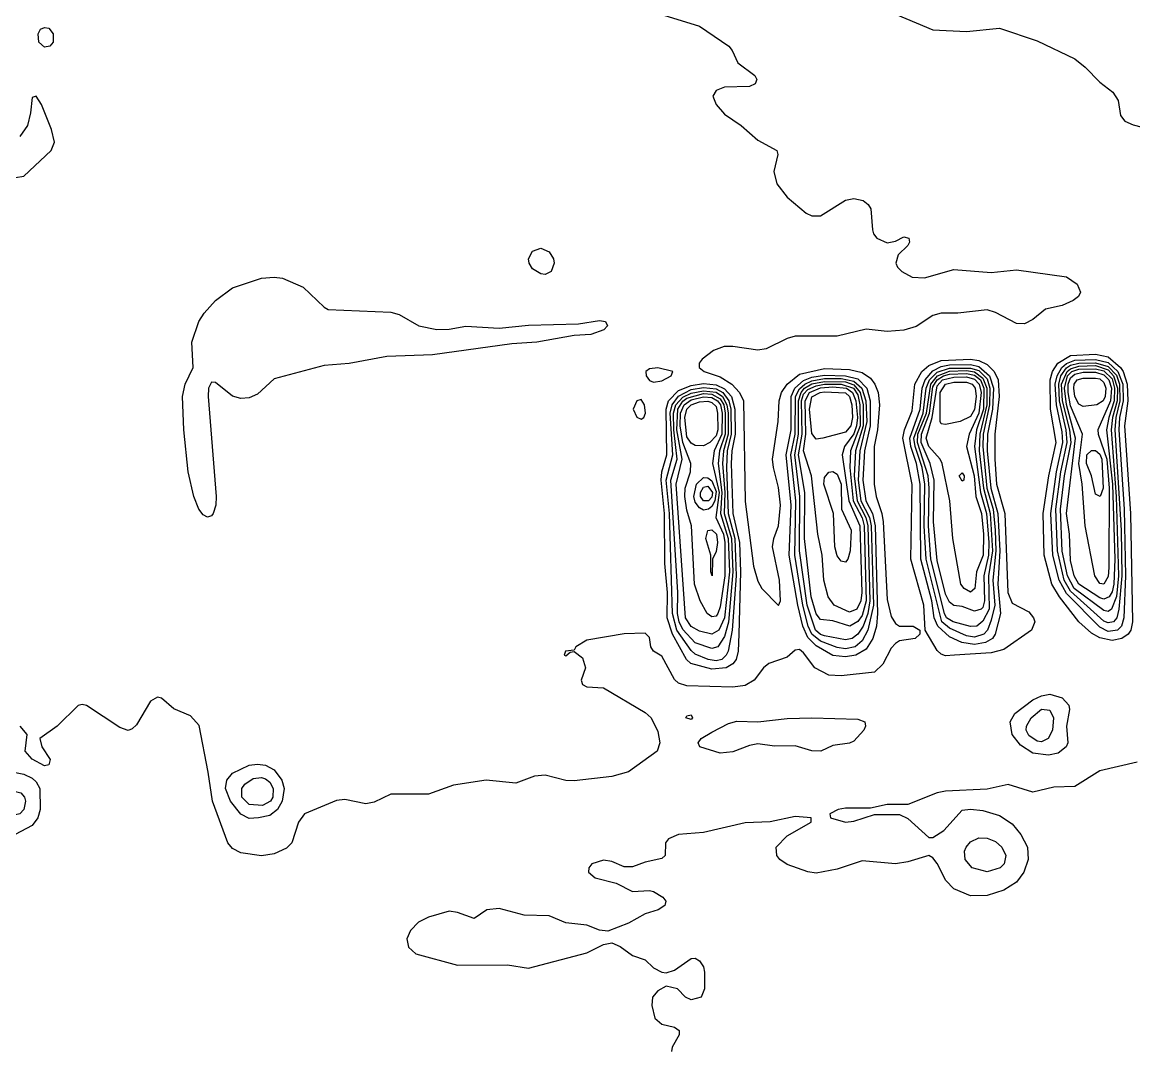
# Model space of a CAD drawing. Header units: inches. Extents: x 3311818 to 3313075, y 1372003 to 1372737.
# Drawn here: x 3312206 to 3312307.6, y 1372491.9 to 1372585.6 of the extents above; entities that cross this region are included whole.
import ezdxf

# ---------------------------------------------------------------- set-up
doc = ezdxf.new("R2010")
doc.units = ezdxf.units.IN
doc.header["$MEASUREMENT"] = 0

msp = doc.modelspace()

# ---------------------------------------------------------------- linework, layer by layer
for points, elevation in [([(3312259.86, 1372587.71), (3312267.86, 1372585.21), (3312270.54, 1372583.37), (3312270.86, 1372582.99), (3312271.36, 1372581.84), (3312272.92, 1372580.7), (3312273.1, 1372580.32), (3312272.95, 1372579.94), (3312272.44, 1372579.68), (3312270.15, 1372579.62), (3312269.39, 1372579.32), (3312269.1, 1372578.79), (3312269.39, 1372578.03), (3312270.15, 1372577.15), (3312271.67, 1372576.13), (3312273.2, 1372574.79), (3312274.94, 1372573.84), (3312275.03, 1372573.46), (3312274.66, 1372571.93), (3312274.93, 1372570.79), (3312275.87, 1372569.57), (3312277.61, 1372568.12), (3312278.15, 1372567.87), (3312278.92, 1372567.86), (3312281.2, 1372569.31), (3312281.97, 1372569.46), (3312282.83, 1372569.27), (3312283.3, 1372568.89), (3312283.52, 1372568.5), (3312283.67, 1372566.6), (3312283.76, 1372566.22), (3312284.08, 1372565.84), (3312285.01, 1372565.41), (3312285.78, 1372565.55), (3312286.54, 1372565.96), (3312287.01, 1372565.84), (3312287.07, 1372565.46), (3312286.92, 1372565.16), (3312286.04, 1372564.31), (3312285.81, 1372563.55), (3312285.96, 1372563.17), (3312286.35, 1372562.79), (3312287.3, 1372562.26), (3312288.44, 1372562.19), (3312291.11, 1372562.98), (3312294.54, 1372562.7), (3312296.83, 1372562.93), (3312301.4, 1372562.31), (3312302.39, 1372561.64), (3312302.7, 1372560.88), (3312302.52, 1372560.5), (3312302.02, 1372560.12), (3312301.02, 1372559.68), (3312299.5, 1372559.35), (3312298.35, 1372558.4), (3312297.59, 1372557.99), (3312296.83, 1372558.03), (3312294.92, 1372559.04), (3312294.16, 1372559.27), (3312291.49, 1372558.99), (3312289.97, 1372558.98), (3312289.21, 1372558.77), (3312287.68, 1372557.76), (3312286.54, 1372557.42), (3312285.01, 1372557.3), (3312283.11, 1372557.5), (3312280.44, 1372556.87), (3312276.63, 1372556.87), (3312275.87, 1372556.66), (3312273.96, 1372555.72), (3312273.2, 1372555.59), (3312270.91, 1372555.94), (3312270.12, 1372555.93), (3312269.14, 1372555.55), (3312268.11, 1372554.78), (3312267.85, 1372554.4), (3312267.83, 1372554.02), (3312268.3, 1372553.64), (3312269.77, 1372553.16), (3312270.82, 1372552.5), (3312271.53, 1372551.73), (3312271.9, 1372550.97), (3312272.06, 1372541.78), (3312272.82, 1372535.85), (3312273.2, 1372534.49), (3312273.58, 1372533.82), (3312275.1, 1372532.26), (3312275.27, 1372532.68), (3312275.17, 1372534.58), (3312274.54, 1372537.63), (3312274.65, 1372538.39), (3312275.1, 1372539.54), (3312275.28, 1372541.44), (3312275.1, 1372543.05), (3312274.62, 1372544.87), (3312274.55, 1372545.64), (3312275.05, 1372549.07), (3312275.15, 1372550.97), (3312275.37, 1372551.73), (3312275.88, 1372552.5), (3312277.01, 1372553.4), (3312279.3, 1372553.91), (3312281.58, 1372553.83), (3312282.73, 1372553.55), (3312283.49, 1372553.04), (3312283.9, 1372552.5), (3312284.2, 1372551.73), (3312284.33, 1372550.59), (3312284.14, 1372548.3), (3312283.85, 1372546.78), (3312283.85, 1372543.35), (3312284.01, 1372542.21), (3312284.54, 1372540.68), (3312284.65, 1372539.92), (3312285.01, 1372532.81), (3312285.4, 1372531.27), (3312285.78, 1372530.62), (3312286.16, 1372530.37), (3312287.39, 1372530.39), (3312288.02, 1372530.01), (3312288, 1372529.63), (3312287.58, 1372529.25), (3312286.16, 1372529.04), (3312285.78, 1372528.79), (3312285.4, 1372528.35), (3312284.63, 1372526.9), (3312283.87, 1372526.18), (3312280.82, 1372525.85), (3312279.68, 1372525.91), (3312278.42, 1372526.58), (3312277.39, 1372527.95), (3312277.01, 1372528.24), (3312276.63, 1372528.18), (3312275.87, 1372527.55), (3312274.2, 1372526.96), (3312273.73, 1372526.58), (3312272.88, 1372525.44), (3312272.06, 1372524.95), (3312270.91, 1372524.79), (3312266.72, 1372524.91), (3312265.96, 1372525.18), (3312265.58, 1372525.49), (3312264.43, 1372527.62), (3312263.67, 1372528.1), (3312263.43, 1372528.48), (3312263.29, 1372529.33), (3312262.91, 1372529.75), (3312261, 1372529.66), (3312257.57, 1372529.09), (3312256.56, 1372528.48), (3312256.43, 1372528.18), (3312255.61, 1372528.1), (3312255.51, 1372527.72), (3312255.67, 1372527.66), (3312256.05, 1372528.01), (3312256.43, 1372528.07), (3312257.19, 1372527.48), (3312257.45, 1372526.58), (3312257.06, 1372525.44), (3312257.17, 1372525.05), (3312257.57, 1372524.82), (3312259.1, 1372524.74), (3312262.91, 1372522.49), (3312263.45, 1372522.01), (3312264.05, 1372520.76), (3312264.24, 1372519.72), (3312264.01, 1372518.96), (3312261.38, 1372517.08), (3312259.86, 1372516.64), (3312256.43, 1372516.25), (3312255.67, 1372516.26), (3312253.76, 1372516.77), (3312252.79, 1372516.67), (3312251.09, 1372516.04), (3312248.38, 1372516.29), (3312245.38, 1372515.84), (3312243.09, 1372515.02), (3312239.66, 1372515.01), (3312238.13, 1372514.29), (3312237.37, 1372514.13), (3312235.47, 1372514.54), (3312234.7, 1372514.46), (3312231.77, 1372513.24), (3312231.22, 1372512.48), (3312230.6, 1372510.57), (3312230.13, 1372510.1), (3312228.99, 1372509.57), (3312227.84, 1372509.38), (3312225.94, 1372509.65), (3312225.18, 1372510.07), (3312224.77, 1372510.57), (3312223.36, 1372514.38), (3312222.98, 1372517.05), (3312222.13, 1372521.3), (3312221.36, 1372522.17), (3312219.84, 1372522.82), (3312218.7, 1372523.8), (3312218.32, 1372523.89), (3312217.68, 1372523.53), (3312216.41, 1372521.37), (3312216.03, 1372520.98), (3312215.65, 1372520.85), (3312214.89, 1372521.11), (3312211.84, 1372523.13), (3312211.45, 1372523.23), (3312211.07, 1372523.13), (3312209.17, 1372521.25), (3312207.57, 1372520.1), (3312207.77, 1372519.34), (3312208.53, 1372518.19), (3312208.41, 1372517.69), (3312208.02, 1372517.61), (3312206.88, 1372518.21), (3312206.23, 1372518.96), (3312206.41, 1372520.48), (3312205.79, 1372521.24)], 4496), ([(3312282.73, 1372587.59), (3312289.21, 1372584.86), (3312292.26, 1372584.71), (3312295.3, 1372585.02), (3312298.74, 1372583.87), (3312302.17, 1372582.22), (3312303.12, 1372581.46), (3312304.45, 1372580.07), (3312305.64, 1372579.18), (3312306.14, 1372578.41), (3312306.36, 1372577.05), (3312306.74, 1372576.53), (3312307.5, 1372576.18), (3312309.03, 1372575.8)], 4495), ([(3312208.49, 1372583.37), (3312208.02, 1372583.28), (3312207.49, 1372583.75), (3312207.43, 1372584.51), (3312207.64, 1372584.91), (3312208.02, 1372585.08), (3312208.41, 1372585.01), (3312208.81, 1372584.51), (3312208.8, 1372583.75), (3312208.49, 1372583.37)], 4497), ([(3312206.12, 1372571.49), (3312208.61, 1372573.84), (3312208.91, 1372574.6), (3312208.65, 1372575.75), (3312207.73, 1372578.03), (3312207.26, 1372578.81), (3312206.88, 1372578.67), (3312206.74, 1372577.27), (3312206.44, 1372576.13), (3312205.74, 1372575.12)], 4496), ([(3312205.36, 1372571.36), (3312206.12, 1372571.49)], 4496), ([(3312254.32, 1372562.79), (3312253.76, 1372562.52), (3312253.38, 1372562.56), (3312252.62, 1372563.02), (3312252.3, 1372563.55), (3312252.25, 1372563.93), (3312252.62, 1372564.64), (3312253.38, 1372564.91), (3312254.14, 1372564.57), (3312254.52, 1372563.95), (3312254.59, 1372563.55), (3312254.32, 1372562.79)], 4497), ([(3312223.43, 1372540.68), (3312223.27, 1372540.45), (3312222.89, 1372540.34), (3312222.51, 1372540.55), (3312222.11, 1372541.06), (3312221.67, 1372542.21), (3312221.14, 1372544.49), (3312220.74, 1372548.3), (3312220.62, 1372551.35), (3312220.86, 1372552.5), (3312221.6, 1372554.02), (3312221.48, 1372556.31), (3312222.12, 1372558.21), (3312222.59, 1372558.98), (3312223.64, 1372560.12), (3312225.18, 1372561.28), (3312227.84, 1372562.17), (3312228.99, 1372562.27), (3312229.75, 1372562.16), (3312231.66, 1372561.35), (3312233.56, 1372559.51), (3312233.94, 1372559.31), (3312239.66, 1372559.06), (3312240.42, 1372558.85), (3312242.21, 1372557.83), (3312243.85, 1372557.47), (3312244.99, 1372557.51), (3312246.52, 1372557.79), (3312249.57, 1372557.61), (3312252.24, 1372557.88), (3312256.81, 1372558), (3312258.72, 1372558.31), (3312259.29, 1372558.21), (3312259.46, 1372557.83), (3312259.13, 1372557.45), (3312257.95, 1372557.03), (3312256.43, 1372556.94), (3312253, 1372556.34), (3312250.71, 1372556.17), (3312243.47, 1372555.18), (3312239.28, 1372555.01), (3312235.85, 1372554.38), (3312233.56, 1372554.19), (3312228.99, 1372552.96), (3312227.46, 1372551.57), (3312226.7, 1372551.25), (3312225.94, 1372551.19), (3312225.18, 1372551.38), (3312223.65, 1372552.63), (3312223.27, 1372552.66), (3312223.01, 1372552.12), (3312222.98, 1372551.35), (3312223.7, 1372542.21), (3312223.68, 1372541.44), (3312223.43, 1372540.68)], 4497), ([(3312291.17, 1372527.72), (3312290.35, 1372527.66), (3312289.97, 1372527.81), (3312289.59, 1372528.15), (3312288.5, 1372530.01), (3312288.37, 1372532.3), (3312287.18, 1372536.49), (3312287.3, 1372543.33), (3312286.47, 1372547.54), (3312286.62, 1372548.3), (3312287.3, 1372550.04), (3312287.56, 1372552.5), (3312288.2, 1372553.64), (3312288.83, 1372554.18), (3312289.97, 1372554.66), (3312292.64, 1372554.77), (3312293.4, 1372554.66), (3312294.16, 1372554.29), (3312294.81, 1372553.64), (3312295.18, 1372552.88), (3312295.25, 1372551.35), (3312294.86, 1372547.92), (3312294.85, 1372545.64), (3312295.03, 1372543.35), (3312295.77, 1372540.68), (3312296.06, 1372533.44), (3312296.45, 1372532.48), (3312297.97, 1372531.67), (3312298.39, 1372531.15), (3312298.51, 1372530.77), (3312298.22, 1372530.01), (3312295.69, 1372528.25), (3312294.54, 1372527.95), (3312291.17, 1372527.72)], 4496), ([(3312306.46, 1372529.25), (3312305.6, 1372529.07), (3312304.45, 1372529.32), (3312303.69, 1372529.75), (3312302.54, 1372530.77), (3312300.76, 1372533.06), (3312300.08, 1372534.2), (3312299.37, 1372536.87), (3312299.29, 1372540.68), (3312299.79, 1372544.11), (3312300.46, 1372547.16), (3312299.94, 1372550.21), (3312299.93, 1372552.88), (3312300.14, 1372553.64), (3312300.63, 1372554.4), (3312301.78, 1372555.1), (3312304.07, 1372555.23), (3312305.21, 1372554.97), (3312306.34, 1372554.02), (3312306.6, 1372553.64), (3312306.97, 1372552.5), (3312307.02, 1372550.97), (3312306.71, 1372548.69), (3312307.26, 1372540.68), (3312307.44, 1372530.77), (3312307.3, 1372530.01), (3312307.04, 1372529.63), (3312306.46, 1372529.25)], 4496), ([(3312306.08, 1372530.01), (3312305.21, 1372529.89), (3312304.45, 1372530.28), (3312301.4, 1372533.36), (3312300.73, 1372534.58), (3312300.17, 1372536.87), (3312299.99, 1372540.68), (3312300.49, 1372544.49), (3312301.09, 1372547.16), (3312301.02, 1372548.13), (3312300.49, 1372550.59), (3312300.38, 1372552.5), (3312300.55, 1372553.26), (3312300.99, 1372554.02), (3312301.4, 1372554.37), (3312302.17, 1372554.68), (3312304.07, 1372554.75), (3312305.21, 1372554.46), (3312306.12, 1372553.64), (3312306.55, 1372552.5), (3312306.58, 1372550.97), (3312306.26, 1372549.45), (3312306.2, 1372548.3), (3312306.67, 1372541.06), (3312306.81, 1372534.96), (3312306.65, 1372531.15), (3312306.45, 1372530.39), (3312306.08, 1372530.01)], 4497), ([(3312305.72, 1372530.77), (3312305.21, 1372530.67), (3312304.83, 1372530.84), (3312301.78, 1372533.56), (3312301.19, 1372534.58), (3312300.58, 1372537.25), (3312300.45, 1372541.06), (3312300.9, 1372544.49), (3312301.48, 1372547.16), (3312301.37, 1372548.3), (3312300.77, 1372550.97), (3312300.7, 1372552.5), (3312300.89, 1372553.26), (3312301.4, 1372553.97), (3312301.78, 1372554.22), (3312302.55, 1372554.41), (3312304.07, 1372554.45), (3312305.21, 1372554.11), (3312305.98, 1372553.31), (3312306.26, 1372552.5), (3312306.28, 1372550.97), (3312305.92, 1372549.45), (3312305.84, 1372548.3), (3312306.41, 1372539.16), (3312306.48, 1372534.96), (3312306.21, 1372531.92), (3312306.02, 1372531.15), (3312305.72, 1372530.77)], 4498), ([(3312264.43, 1372552.78), (3312265.29, 1372553.26), (3312265.44, 1372553.64), (3312264.05, 1372553.98), (3312263.29, 1372553.89), (3312262.96, 1372553.64), (3312263, 1372553.26), (3312263.29, 1372552.83), (3312263.67, 1372552.66), (3312264.43, 1372552.78)], 4496), ([(3312294.02, 1372528.87), (3312293.02, 1372528.69), (3312291.84, 1372528.87), (3312290.73, 1372529.41), (3312289.65, 1372530.39), (3312289.33, 1372531.15), (3312289.12, 1372532.68), (3312288.11, 1372536.49), (3312288.04, 1372543.35), (3312287.71, 1372545.25), (3312287.2, 1372546.78), (3312287.1, 1372547.54), (3312288.04, 1372550.21), (3312288.21, 1372552.12), (3312288.49, 1372552.88), (3312289.21, 1372553.72), (3312289.97, 1372554.1), (3312290.73, 1372554.26), (3312292.64, 1372554.28), (3312293.4, 1372554.1), (3312294.39, 1372553.26), (3312294.74, 1372552.12), (3312294.65, 1372550.21), (3312294.18, 1372547.92), (3312294.15, 1372546.4), (3312294.49, 1372542.97), (3312295.13, 1372540.68), (3312295.31, 1372537.25), (3312295.14, 1372534.2), (3312295.37, 1372531.53), (3312294.9, 1372529.63), (3312294.64, 1372529.25), (3312294.02, 1372528.87)], 4497), ([(3312293.87, 1372529.63), (3312293.02, 1372529.36), (3312292.26, 1372529.49), (3312290.73, 1372530.18), (3312290.02, 1372530.77), (3312288.58, 1372536.49), (3312288.41, 1372539.54), (3312288.46, 1372543.35), (3312288.21, 1372544.87), (3312287.57, 1372546.78), (3312287.47, 1372547.54), (3312288.3, 1372549.83), (3312288.58, 1372552.12), (3312288.89, 1372552.88), (3312289.59, 1372553.57), (3312290.73, 1372553.94), (3312292.64, 1372553.96), (3312293.4, 1372553.74), (3312294.16, 1372552.96), (3312294.41, 1372552.12), (3312294.39, 1372550.59), (3312293.81, 1372547.92), (3312293.76, 1372546.78), (3312294.13, 1372542.97), (3312294.7, 1372541.06), (3312294.88, 1372539.16), (3312294.96, 1372537.25), (3312294.68, 1372534.58), (3312294.86, 1372532.3), (3312294.54, 1372530.92), (3312294.18, 1372530.01), (3312293.87, 1372529.63)], 4498), ([(3312293.21, 1372530.39), (3312292.64, 1372530.36), (3312291.06, 1372530.77), (3312290.45, 1372531.15), (3312290.25, 1372531.53), (3312289.02, 1372536.49), (3312288.79, 1372539.54), (3312288.87, 1372542.97), (3312288.76, 1372544.11), (3312287.8, 1372547.16), (3312287.84, 1372547.92), (3312288.61, 1372549.83), (3312289.01, 1372552.5), (3312289.61, 1372553.26), (3312290.73, 1372553.68), (3312292.26, 1372553.73), (3312293.02, 1372553.6), (3312293.78, 1372553.05), (3312294.14, 1372552.12), (3312294.12, 1372550.59), (3312293.48, 1372547.92), (3312293.43, 1372546.4), (3312293.82, 1372542.97), (3312294.44, 1372540.68), (3312294.65, 1372537.25), (3312294.3, 1372534.96), (3312294.36, 1372531.92), (3312293.78, 1372530.83), (3312293.21, 1372530.39)], 4499), ([(3312293.6, 1372531.92), (3312293.02, 1372531.74), (3312291.87, 1372532.17), (3312291.11, 1372532.27), (3312290.73, 1372532.57), (3312290.35, 1372533.3), (3312289.59, 1372536.38), (3312289.27, 1372539.92), (3312289.33, 1372543.73), (3312288.96, 1372545.25), (3312288.14, 1372547.16), (3312288.17, 1372547.92), (3312288.9, 1372549.83), (3312289.21, 1372552.23), (3312289.59, 1372552.88), (3312290.16, 1372553.26), (3312290.73, 1372553.41), (3312292.26, 1372553.46), (3312293.02, 1372553.31), (3312293.56, 1372552.88), (3312293.87, 1372552.12), (3312293.82, 1372550.21), (3312293.2, 1372548.3), (3312293.02, 1372546.78), (3312293.55, 1372542.59), (3312294.11, 1372540.68), (3312294.32, 1372538.01), (3312294.27, 1372536.87), (3312293.87, 1372534.96), (3312293.93, 1372532.68), (3312293.78, 1372532.09), (3312293.6, 1372531.92)], 4500), ([(3312305.52, 1372531.92), (3312305.21, 1372531.72), (3312304.83, 1372531.8), (3312302.1, 1372533.82), (3312301.5, 1372534.96), (3312301.02, 1372537.23), (3312300.87, 1372541.06), (3312301.24, 1372544.11), (3312301.84, 1372547.16), (3312301.72, 1372548.3), (3312301.06, 1372550.97), (3312300.96, 1372552.5), (3312301.46, 1372553.64), (3312301.78, 1372553.9), (3312302.55, 1372554.14), (3312304.07, 1372554.18), (3312305.21, 1372553.8), (3312305.72, 1372553.26), (3312306.07, 1372552.12), (3312306.03, 1372550.97), (3312305.62, 1372549.45), (3312305.49, 1372548.3), (3312305.96, 1372542.21), (3312306.16, 1372534.96), (3312305.98, 1372533.09), (3312305.52, 1372531.92)], 4499), ([(3312305.31, 1372533.06), (3312304.83, 1372532.84), (3312304.45, 1372532.95), (3312302.55, 1372534.2), (3312302.11, 1372534.96), (3312301.78, 1372536.38), (3312301.69, 1372538.78), (3312301.4, 1372540.68), (3312302.23, 1372547.54), (3312301.4, 1372550.62), (3312301.22, 1372552.12), (3312301.52, 1372553.26), (3312301.91, 1372553.64), (3312302.55, 1372553.86), (3312304.07, 1372553.9), (3312304.83, 1372553.72), (3312305.6, 1372552.96), (3312305.81, 1372552.12), (3312305.76, 1372550.97), (3312305.27, 1372549.45), (3312305.08, 1372548.3), (3312305.61, 1372543.35), (3312305.83, 1372536.49), (3312305.74, 1372534.2), (3312305.6, 1372533.51), (3312305.31, 1372533.06)], 4500), ([(3312304.83, 1372534.2), (3312304.45, 1372534.28), (3312304.01, 1372534.96), (3312303.12, 1372539.54), (3312302.86, 1372543.35), (3312302.53, 1372545.25), (3312302.87, 1372547.92), (3312301.78, 1372550.52), (3312301.56, 1372551.73), (3312301.57, 1372552.5), (3312301.78, 1372553.07), (3312302.17, 1372553.4), (3312302.93, 1372553.59), (3312304.07, 1372553.59), (3312304.83, 1372553.35), (3312305.29, 1372552.88), (3312305.52, 1372552.12), (3312305.43, 1372550.97), (3312304.29, 1372548.3), (3312304.31, 1372547.92), (3312305.1, 1372545.64), (3312305.3, 1372542.97), (3312305.28, 1372535.73), (3312305.21, 1372534.92), (3312304.83, 1372534.2)], 4501), ([(3312270.32, 1372526.58), (3312269.01, 1372526.45), (3312267.09, 1372526.96), (3312266.68, 1372527.34), (3312265.39, 1372529.63), (3312264.92, 1372531.15), (3312264.95, 1372533.44), (3312264.69, 1372536.11), (3312264.68, 1372540.68), (3312264.37, 1372543.73), (3312264.43, 1372544.49), (3312264.89, 1372546.02), (3312264.81, 1372550.21), (3312265.05, 1372550.97), (3312265.96, 1372551.9), (3312267.1, 1372552.38), (3312268.24, 1372552.54), (3312269.39, 1372552.44), (3312270.15, 1372552.07), (3312270.79, 1372551.35), (3312271.11, 1372550.21), (3312271.14, 1372547.92), (3312270.82, 1372546.4), (3312270.78, 1372545.25), (3312270.93, 1372540.68), (3312271.53, 1372538.01), (3312271.63, 1372535.35), (3312271.48, 1372529.63), (3312271.41, 1372528.1), (3312271.22, 1372527.34), (3312270.91, 1372526.92), (3312270.32, 1372526.58)], 4497), ([(3312282.17, 1372527.72), (3312281.2, 1372527.57), (3312280.06, 1372527.69), (3312278.53, 1372528.58), (3312277.77, 1372529.33), (3312277.31, 1372530.39), (3312276.85, 1372532.3), (3312276.08, 1372536.87), (3312276.25, 1372541.44), (3312275.78, 1372546.02), (3312276.26, 1372548.3), (3312276.25, 1372551.35), (3312276.57, 1372552.12), (3312277.39, 1372552.83), (3312278.15, 1372553.13), (3312279.3, 1372553.31), (3312281.2, 1372553.26), (3312282.35, 1372552.96), (3312283.15, 1372552.12), (3312283.46, 1372550.97), (3312283.47, 1372548.69), (3312282.96, 1372546.4), (3312282.81, 1372543.73), (3312283.07, 1372541.82), (3312283.67, 1372540.68), (3312283.93, 1372539.54), (3312284.14, 1372531.53), (3312284.05, 1372530.39), (3312283.7, 1372529.25), (3312283.11, 1372528.27), (3312282.17, 1372527.72)], 4497), ([(3312282.09, 1372528.48), (3312281.2, 1372528.31), (3312280.44, 1372528.43), (3312278.92, 1372529), (3312278.15, 1372529.63), (3312277.79, 1372530.39), (3312277.31, 1372532.3), (3312276.59, 1372536.87), (3312276.67, 1372541.82), (3312276.22, 1372546.02), (3312276.63, 1372547.93), (3312276.66, 1372551.35), (3312277.01, 1372552.06), (3312277.5, 1372552.5), (3312278.15, 1372552.79), (3312279.3, 1372553), (3312280.82, 1372553), (3312281.97, 1372552.76), (3312282.7, 1372552.12), (3312283.07, 1372550.97), (3312283.16, 1372549.07), (3312282.51, 1372546.4), (3312282.37, 1372543.73), (3312282.63, 1372541.82), (3312283.41, 1372540.3), (3312283.56, 1372539.54), (3312283.76, 1372532.3), (3312283.27, 1372530.01), (3312282.73, 1372529.03), (3312282.09, 1372528.48)], 4498), ([(3312281.81, 1372529.25), (3312281.2, 1372529.13), (3312279.3, 1372529.48), (3312278.92, 1372529.6), (3312278.47, 1372530.01), (3312277.72, 1372532.3), (3312277.01, 1372537.25), (3312277.04, 1372542.21), (3312276.57, 1372546.02), (3312276.93, 1372547.92), (3312276.91, 1372550.97), (3312277.15, 1372551.73), (3312277.47, 1372552.12), (3312278.15, 1372552.51), (3312279.3, 1372552.74), (3312281.2, 1372552.7), (3312281.97, 1372552.44), (3312282.57, 1372551.73), (3312282.82, 1372550.59), (3312282.84, 1372548.69), (3312282.12, 1372546.4), (3312282.01, 1372544.11), (3312282.28, 1372541.82), (3312283.06, 1372540.3), (3312283.25, 1372539.54), (3312283.44, 1372532.68), (3312283.26, 1372531.53), (3312282.83, 1372530.39), (3312282.35, 1372529.64), (3312281.81, 1372529.25)], 4499), ([(3312281.61, 1372530.39), (3312280.06, 1372530.87), (3312278.92, 1372530.98), (3312278.53, 1372531.51), (3312278.09, 1372533.06), (3312277.47, 1372538.39), (3312277.51, 1372542.59), (3312276.93, 1372546.02), (3312277.24, 1372547.92), (3312277.2, 1372550.97), (3312277.39, 1372551.56), (3312277.77, 1372552), (3312278.53, 1372552.35), (3312279.3, 1372552.49), (3312280.82, 1372552.49), (3312281.94, 1372552.12), (3312282.35, 1372551.5), (3312282.54, 1372550.59), (3312282.55, 1372548.69), (3312281.68, 1372546.4), (3312281.62, 1372544.87), (3312281.93, 1372541.82), (3312282.73, 1372540.26), (3312282.93, 1372539.54), (3312283.11, 1372532.68), (3312282.73, 1372531.35), (3312282.35, 1372530.79), (3312281.61, 1372530.39)], 4500), ([(3312293.03, 1372533.82), (3312292.64, 1372533.49), (3312292.05, 1372533.82), (3312291.77, 1372534.2), (3312291.02, 1372538.39), (3312290.74, 1372541.82), (3312290.04, 1372545.25), (3312289.88, 1372545.64), (3312288.83, 1372546.78), (3312288.58, 1372547.54), (3312289.15, 1372549.45), (3312289.59, 1372552.33), (3312290.09, 1372552.88), (3312291.11, 1372553.14), (3312292.26, 1372553.15), (3312293.02, 1372552.95), (3312293.44, 1372552.5), (3312293.61, 1372551.73), (3312293.41, 1372549.83), (3312292.52, 1372547.92), (3312292.27, 1372546.78), (3312292.96, 1372544.11), (3312293.14, 1372542.21), (3312293.64, 1372540.68), (3312293.84, 1372538.78), (3312293.8, 1372536.87), (3312293.19, 1372535.35), (3312293.03, 1372533.82)], 4501), ([(3312291.71, 1372549.07), (3312290.35, 1372548.8), (3312289.97, 1372548.87), (3312289.86, 1372549.07), (3312289.88, 1372551.73), (3312290.35, 1372552.5), (3312291.11, 1372552.68), (3312292.26, 1372552.68), (3312292.8, 1372552.5), (3312293.08, 1372552.12), (3312293.17, 1372551.35), (3312293.02, 1372550.16), (3312292.64, 1372549.53), (3312291.71, 1372549.07)], 4502), ([(3312304.18, 1372550.59), (3312302.93, 1372550.45), (3312302.55, 1372550.65), (3312302.17, 1372551.36), (3312302.07, 1372552.12), (3312302.11, 1372552.5), (3312302.38, 1372552.88), (3312302.93, 1372553.04), (3312304.07, 1372553.05), (3312304.45, 1372552.96), (3312304.83, 1372552.65), (3312305.01, 1372552.12), (3312304.94, 1372551.35), (3312304.77, 1372550.97), (3312304.18, 1372550.59)], 4502), ([(3312269.92, 1372527.34), (3312269.39, 1372527.21), (3312268.67, 1372527.34), (3312267.48, 1372527.82), (3312267.1, 1372528.15), (3312265.81, 1372530.01), (3312265.41, 1372531.53), (3312265.14, 1372540.68), (3312264.84, 1372543.73), (3312265.42, 1372546.02), (3312265.19, 1372549.83), (3312265.36, 1372550.59), (3312265.96, 1372551.39), (3312267.1, 1372551.99), (3312268.24, 1372552.18), (3312269.39, 1372552.06), (3312269.99, 1372551.73), (3312270.55, 1372550.97), (3312270.74, 1372550.21), (3312270.78, 1372547.92), (3312270.4, 1372546.4), (3312270.35, 1372544.87), (3312270.49, 1372540.68), (3312271.11, 1372538.39), (3312271.22, 1372534.96), (3312270.85, 1372530.01), (3312270.48, 1372528.1), (3312270.32, 1372527.72), (3312269.92, 1372527.34)], 4498), ([(3312269.55, 1372528.48), (3312269.01, 1372528.32), (3312267.48, 1372528.85), (3312266.34, 1372530.06), (3312266, 1372530.77), (3312265.86, 1372531.53), (3312265.88, 1372533.44), (3312265.25, 1372543.73), (3312265.82, 1372545.64), (3312265.52, 1372548.3), (3312265.5, 1372549.83), (3312265.72, 1372550.59), (3312266.34, 1372551.3), (3312267.1, 1372551.68), (3312268.24, 1372551.89), (3312269.39, 1372551.76), (3312269.98, 1372551.35), (3312270.38, 1372550.59), (3312270.48, 1372549.83), (3312270.5, 1372547.92), (3312270.05, 1372546.4), (3312269.98, 1372545.25), (3312270.18, 1372542.59), (3312270.14, 1372540.68), (3312270.8, 1372538.39), (3312270.92, 1372535.35), (3312270.53, 1372530.74), (3312270.15, 1372529.43), (3312269.55, 1372528.48)], 4499), ([(3312269.63, 1372530.01), (3312269.01, 1372529.65), (3312267.86, 1372529.92), (3312267.1, 1372530.34), (3312266.59, 1372531.15), (3312265.74, 1372543.35), (3312266.3, 1372545.64), (3312265.81, 1372548.3), (3312265.89, 1372550.21), (3312266.34, 1372550.93), (3312266.72, 1372551.21), (3312268.24, 1372551.62), (3312269.01, 1372551.58), (3312269.77, 1372551.16), (3312270.1, 1372550.59), (3312270.22, 1372549.83), (3312270.23, 1372547.92), (3312269.69, 1372546.4), (3312269.59, 1372545.25), (3312269.92, 1372542.59), (3312269.79, 1372540.68), (3312270.5, 1372538.39), (3312270.61, 1372535.35), (3312270.17, 1372531.15), (3312269.63, 1372530.01)], 4500), ([(3312269.55, 1372531.53), (3312269.39, 1372531.28), (3312269.01, 1372531.22), (3312268.56, 1372531.53), (3312267.92, 1372532.68), (3312267.41, 1372534.2), (3312267.14, 1372539.54), (3312266.72, 1372540.96), (3312266.54, 1372542.21), (3312266.56, 1372542.97), (3312267.05, 1372544.49), (3312267.09, 1372545.25), (3312266.34, 1372547.16), (3312266.1, 1372548.69), (3312266.13, 1372549.83), (3312266.46, 1372550.59), (3312267.1, 1372551.06), (3312268.24, 1372551.33), (3312269.01, 1372551.27), (3312269.52, 1372550.97), (3312269.79, 1372550.59), (3312269.93, 1372549.83), (3312269.91, 1372547.92), (3312269.22, 1372546.4), (3312269.05, 1372545.25), (3312269.67, 1372542.59), (3312269.37, 1372540.3), (3312270.05, 1372538.78), (3312270.2, 1372538.01), (3312270.2, 1372534.96), (3312269.77, 1372532.15), (3312269.55, 1372531.53)], 4501), ([(3312282.26, 1372531.92), (3312281.58, 1372531.66), (3312280.18, 1372532.3), (3312279.62, 1372533.06), (3312279.25, 1372534.58), (3312279.08, 1372536.87), (3312278.68, 1372538.78), (3312278.12, 1372544.11), (3312277.39, 1372546.4), (3312277.59, 1372547.92), (3312277.52, 1372550.97), (3312277.94, 1372551.73), (3312278.92, 1372552.15), (3312280.06, 1372552.24), (3312281.3, 1372552.12), (3312281.85, 1372551.73), (3312282.16, 1372550.97), (3312282.32, 1372549.45), (3312282.23, 1372548.69), (3312281.97, 1372547.95), (3312281.12, 1372546.78), (3312280.91, 1372546.02), (3312281.53, 1372541.82), (3312282.52, 1372539.54), (3312282.71, 1372533.44), (3312282.62, 1372532.68), (3312282.26, 1372531.92)], 4501), ([(3312279.14, 1372547.54), (3312278.53, 1372547.45), (3312278.15, 1372547.98), (3312277.91, 1372550.21), (3312278.15, 1372551.32), (3312278.9, 1372551.73), (3312279.3, 1372551.79), (3312281.2, 1372551.7), (3312281.59, 1372551.35), (3312281.78, 1372550.59), (3312281.87, 1372549.45), (3312281.71, 1372548.69), (3312281.2, 1372548.11), (3312279.14, 1372547.54)], 4502), ([(3312262.53, 1372549.3), (3312262.77, 1372549.45), (3312262.93, 1372549.83), (3312262.84, 1372550.59), (3312262.53, 1372551.08), (3312262.15, 1372550.97), (3312261.81, 1372550.21), (3312262.15, 1372549.47), (3312262.53, 1372549.3)], 4496), ([(3312268.81, 1372547.16), (3312268.24, 1372546.85), (3312267.48, 1372546.88), (3312267.1, 1372547.11), (3312266.72, 1372547.68), (3312266.53, 1372549.45), (3312266.72, 1372550.21), (3312267.1, 1372550.6), (3312267.86, 1372550.86), (3312268.63, 1372550.93), (3312269.01, 1372550.81), (3312269.39, 1372550.45), (3312269.53, 1372549.83), (3312269.55, 1372548.3), (3312269.39, 1372547.77), (3312268.81, 1372547.16)], 4502), ([(3312304.5, 1372542.21), (3312304.07, 1372542.43), (3312303.71, 1372544.11), (3312303.24, 1372545.25), (3312303.27, 1372546.02), (3312303.69, 1372546.44), (3312304.07, 1372546.42), (3312304.45, 1372546.1), (3312304.63, 1372545.64), (3312304.76, 1372542.97), (3312304.5, 1372542.21)], 4502), ([(3312281.42, 1372536.49), (3312281.2, 1372536.23), (3312280.82, 1372536.32), (3312280.44, 1372536.81), (3312280.23, 1372537.63), (3312280.11, 1372540.68), (3312279.23, 1372543.35), (3312279.3, 1372543.96), (3312279.68, 1372544.46), (3312280.06, 1372544.51), (3312280.44, 1372544.27), (3312280.82, 1372543.35), (3312280.86, 1372541.06), (3312281.72, 1372539.16), (3312281.63, 1372537.25), (3312281.42, 1372536.49)], 4502), ([(3312292.02, 1372543.73), (3312291.87, 1372543.61), (3312291.61, 1372544.11), (3312291.87, 1372544.38), (3312292.05, 1372544.11), (3312292.02, 1372543.73)], 4502), ([(3312268.68, 1372541.06), (3312268.24, 1372540.97), (3312267.86, 1372541.18), (3312267.48, 1372541.71), (3312267.34, 1372542.21), (3312267.6, 1372543.35), (3312268.24, 1372543.95), (3312268.63, 1372543.94), (3312269.01, 1372543.64), (3312269.39, 1372542.69), (3312269.27, 1372541.82), (3312269.01, 1372541.31), (3312268.68, 1372541.06)], 4502), ([(3312268.7, 1372541.82), (3312268.24, 1372541.82), (3312267.97, 1372542.21), (3312267.95, 1372542.59), (3312268.24, 1372543.09), (3312268.63, 1372543.17), (3312269.05, 1372542.59), (3312269.01, 1372542.17), (3312268.7, 1372541.82)], 4503), ([(3312269.04, 1372534.96), (3312268.9, 1372535.35), (3312268.91, 1372536.87), (3312268.44, 1372538.39), (3312268.63, 1372539.11), (3312269.01, 1372539.19), (3312269.41, 1372538.78), (3312269.53, 1372538.01), (3312269.39, 1372537.19), (3312269.06, 1372536.49), (3312269.04, 1372534.96)], 4502), ([(3312299.77, 1372518.58), (3312298.35, 1372518.77), (3312297.21, 1372519.49), (3312296.45, 1372520.48), (3312296.25, 1372521.62), (3312296.7, 1372522.39), (3312298.35, 1372523.64), (3312299.12, 1372524.02), (3312299.88, 1372524.15), (3312301.02, 1372523.84), (3312301.63, 1372523.15), (3312301.69, 1372522.77), (3312301.42, 1372521.24), (3312301.54, 1372519.72), (3312301.39, 1372519.34), (3312300.64, 1372518.77), (3312299.77, 1372518.58)], 4496), ([(3312267.23, 1372522.01), (3312267.1, 1372521.86), (3312266.62, 1372522.01), (3312266.72, 1372522.18), (3312267.1, 1372522.27), (3312267.23, 1372522.01)], 4496), ([(3312278.96, 1372518.96), (3312278.15, 1372518.97), (3312276.63, 1372519.45), (3312274.72, 1372519.42), (3312273.2, 1372519.62), (3312272.44, 1372519.48), (3312270.91, 1372518.89), (3312269.77, 1372518.78), (3312267.9, 1372519.34), (3312267.76, 1372519.72), (3312268.02, 1372520.1), (3312269.01, 1372520.69), (3312270.53, 1372521.48), (3312271.29, 1372521.7), (3312273.2, 1372521.62), (3312275.87, 1372521.94), (3312278.15, 1372521.99), (3312282.35, 1372521.88), (3312282.97, 1372521.62), (3312283.04, 1372521.24), (3312282.89, 1372520.86), (3312281.97, 1372519.88), (3312281.58, 1372519.69), (3312280.06, 1372519.46), (3312278.96, 1372518.96)], 4496), ([(3312299.74, 1372520.1), (3312299.12, 1372519.8), (3312298.74, 1372519.86), (3312297.97, 1372520.4), (3312297.74, 1372520.86), (3312297.75, 1372521.24), (3312298.18, 1372522.01), (3312299.12, 1372522.78), (3312299.88, 1372522.71), (3312300.22, 1372522.01), (3312300.12, 1372520.86), (3312299.74, 1372520.1)], 4497), ([(3312307.88, 1372517.95), (3312304.45, 1372517.17), (3312302.17, 1372515.72), (3312300.26, 1372515.65), (3312298.35, 1372515.22), (3312296.07, 1372515.91), (3312294.16, 1372515.48), (3312290.35, 1372515.31), (3312289.59, 1372515.16), (3312286.92, 1372514.09), (3312285.01, 1372514.09), (3312283.49, 1372513.76), (3312281.2, 1372513.75), (3312280.53, 1372513.62), (3312279.77, 1372513.24), (3312279.84, 1372512.86), (3312281.2, 1372512.48), (3312281.97, 1372512.55), (3312283.87, 1372513.18), (3312286.16, 1372513.17), (3312286.92, 1372512.81), (3312288.83, 1372511.05), (3312289.21, 1372511.05), (3312290.21, 1372511.71), (3312291.87, 1372513.55), (3312292.64, 1372513.64), (3312293.78, 1372513.53), (3312295.3, 1372513.07), (3312296.45, 1372512.31), (3312297.25, 1372511.33), (3312297.84, 1372510.19), (3312297.92, 1372509.05), (3312297.52, 1372507.9), (3312296.83, 1372506.97), (3312295.69, 1372506.25), (3312294.16, 1372505.78), (3312292.64, 1372505.75), (3312291.11, 1372506.36), (3312290.39, 1372507.14), (3312289.59, 1372508.7), (3312289.21, 1372509.2), (3312288.83, 1372509.42), (3312286.92, 1372508.84), (3312285.78, 1372508.67), (3312282.73, 1372508.92), (3312280.44, 1372508.16), (3312278.53, 1372507.8), (3312277.77, 1372507.93), (3312275.87, 1372508.6), (3312275.21, 1372509.05), (3312274.95, 1372509.43), (3312274.87, 1372510.19), (3312275.87, 1372511.22), (3312278.08, 1372512.48), (3312278.07, 1372512.86), (3312276.63, 1372512.99), (3312274.34, 1372512.49), (3312272.06, 1372512.41), (3312268.24, 1372511.53), (3312265.96, 1372511.33), (3312265.05, 1372510.95), (3312264.75, 1372510.57), (3312264.73, 1372509.43), (3312264.43, 1372509.16), (3312262.91, 1372508.82), (3312261.76, 1372508.37), (3312261, 1372508.39), (3312259.86, 1372508.86), (3312259.1, 1372509), (3312258.03, 1372508.67), (3312257.75, 1372508.28), (3312257.74, 1372507.9), (3312258.33, 1372507.37), (3312260.24, 1372506.9), (3312261.76, 1372506.14), (3312263.29, 1372506.23), (3312263.67, 1372506.13), (3312264.51, 1372505.62), (3312264.79, 1372505.24), (3312264.69, 1372504.85), (3312264.09, 1372504.47), (3312262.91, 1372504.09), (3312261.38, 1372503.23), (3312259.48, 1372502.51), (3312258.72, 1372502.61), (3312257.57, 1372503.04), (3312255.67, 1372503.27), (3312254.14, 1372503.92), (3312251.86, 1372503.97), (3312249.57, 1372504.58), (3312248.43, 1372504.45), (3312247.28, 1372503.67), (3312245.76, 1372504.2), (3312244.99, 1372504.32), (3312243.09, 1372503.79), (3312242.2, 1372503.33), (3312241.47, 1372502.57), (3312241.13, 1372501.81), (3312241.26, 1372501.04), (3312241.95, 1372500.43), (3312245.76, 1372499.39), (3312250.33, 1372499.44), (3312252.24, 1372499.12), (3312257.57, 1372500.53), (3312259.1, 1372501.3), (3312259.86, 1372501.44), (3312260.62, 1372501.1), (3312261.76, 1372500.27), (3312262.91, 1372499.9), (3312263.67, 1372499.16), (3312264.43, 1372498.76), (3312264.81, 1372498.7), (3312265.58, 1372498.93), (3312267.1, 1372500.02), (3312267.48, 1372500.04), (3312267.86, 1372499.81), (3312268.24, 1372499.25), (3312268.32, 1372498.76), (3312268.34, 1372497.23), (3312268.02, 1372496.47), (3312267.1, 1372496.23), (3312266.6, 1372496.47), (3312265.87, 1372497.23), (3312264.81, 1372497.48), (3312264.05, 1372497.06), (3312263.59, 1372496.47), (3312263.5, 1372495.71), (3312263.8, 1372494.56), (3312264.43, 1372494.01), (3312265.58, 1372493.74), (3312266, 1372493.42), (3312266.01, 1372493.04), (3312265.36, 1372491.9), (3312265.3, 1372491.51)], 4495), ([(3312205.36, 1372516.99), (3312206.12, 1372516.85), (3312206.88, 1372516.5), (3312207.26, 1372516.15), (3312207.58, 1372515.53), (3312207.61, 1372513.62), (3312207.4, 1372512.86), (3312206.88, 1372512.15), (3312205.33, 1372511.33)], 4496), ([(3312227.57, 1372512.86), (3312226.7, 1372512.81), (3312225.94, 1372513.21), (3312225, 1372514.38), (3312224.55, 1372515.53), (3312224.68, 1372516.29), (3312225.18, 1372516.93), (3312226.7, 1372517.66), (3312227.46, 1372517.77), (3312228.22, 1372517.68), (3312228.99, 1372517.24), (3312229.71, 1372516.29), (3312229.91, 1372515.53), (3312229.72, 1372514.38), (3312229.29, 1372513.62), (3312228.61, 1372513.09), (3312227.57, 1372512.86)], 4497), ([(3312227.93, 1372514), (3312226.7, 1372514.07), (3312226.05, 1372514.76), (3312226.04, 1372515.53), (3312226.32, 1372515.93), (3312227.08, 1372516.47), (3312227.84, 1372516.55), (3312228.22, 1372516.42), (3312228.61, 1372516.11), (3312228.91, 1372515.53), (3312228.88, 1372514.76), (3312228.66, 1372514.38), (3312227.93, 1372514)], 4498), ([(3312205.74, 1372513.24), (3312205.36, 1372513.13), (3312204.84, 1372513.24), (3312204.48, 1372513.62), (3312204.39, 1372514), (3312204.61, 1372514.76), (3312204.98, 1372515.14), (3312205.36, 1372515.27), (3312205.84, 1372515.15), (3312206.18, 1372514.76), (3312206.28, 1372514.38), (3312206.13, 1372513.62), (3312205.74, 1372513.24)], 4497), ([(3312295.36, 1372508.28), (3312294.16, 1372507.94), (3312292.8, 1372508.28), (3312292.14, 1372509.05), (3312292.09, 1372509.81), (3312292.23, 1372510.19), (3312292.64, 1372510.66), (3312293.4, 1372511.02), (3312294.16, 1372511.01), (3312294.92, 1372510.7), (3312295.51, 1372510.19), (3312295.88, 1372509.43), (3312295.72, 1372508.67), (3312295.36, 1372508.28)], 4496)]:
    msp.add_lwpolyline(points, dxfattribs=dict(elevation=elevation))

doc.saveas('drawing.dxf')
